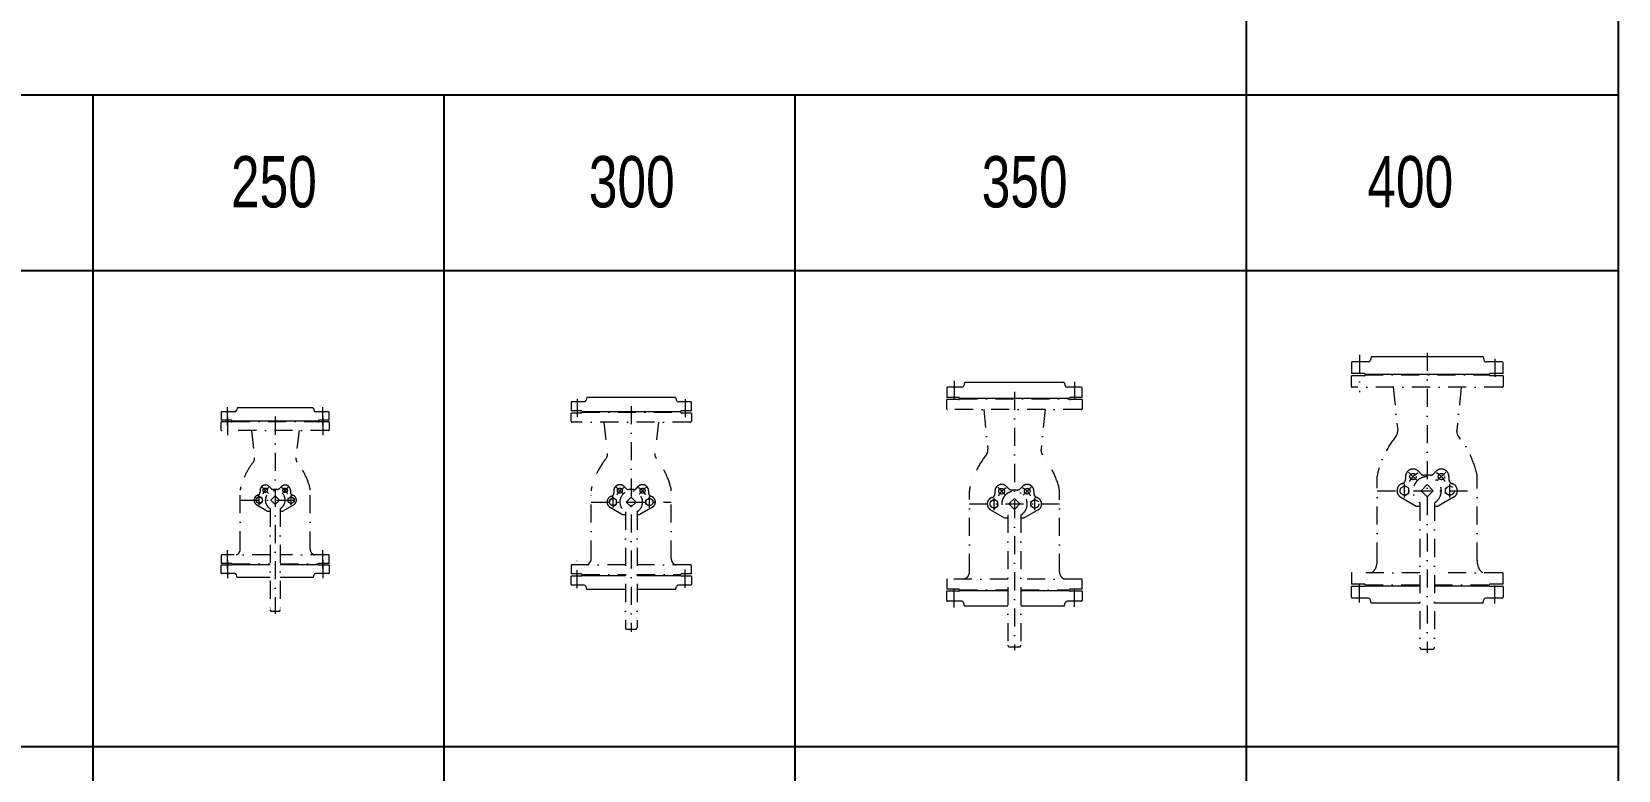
# Model space of a CAD drawing. Extents: x 0 to 60630, y 0 to 46389.
# Drawn here: x 20100 to 26429, y 31422 to 34369 of the extents above; entities that cross this region are included whole.
import ezdxf
from ezdxf.enums import TextEntityAlignment as Align

# ---------------------------------------------------------------- set-up
doc = ezdxf.new("R2010")
doc.units = 0
doc.header["$LTSCALE"] = 30
doc.header["$MEASUREMENT"] = 0
doc.linetypes.add('DGN Style 4', pattern=[4.8, 2.4, -1.2, 0, -1.2])
doc.layers.add('L(c)', color=1, linetype='DGN Style 4', lineweight=5)
doc.layers.add('L(txt)', color=2, linetype='Continuous', lineweight=13)
doc.styles.add('Style-ENGINEERING', font='ENGINEERING.shx')

# ---------------------------------------------------------------- blocks, each defined once
blk = doc.blocks.new('*U620')
for p, q in [((8, 215), (-24, 215)), ((-24, 174.5), (-24, 215)), ((10, 160.7), (10, 213)), ((-26, 172.5), (-26, -172.5)), ((26, 152), (14.6, 154.9)), ((26, -152), (26, 152)), ((-24, -215), (-24, -174.5)), ((10, -213), (10, -160.7)), ((26, -152), (14.6, -154.9)), ((-24, -215), (8, -215))]:
    blk.add_line(p, q)
for centre, radius, start, end in [((8, 213), 2, 0, 90), ((-26, 174.5), 2, 270, 0), ((16, 160.7), 6, 180, 255.96376), ((-26, -174.5), 2, 0, 90), ((16, -160.7), 6, 104.03624, 180), ((8, -213), 2, 270, 0)]:
    blk.add_arc(centre, radius, start, end)
blk = doc.blocks.new('*U619')
for p, q in [((-215, 320), (-215, 352)), ((-174.5, 352), (-215, 352)), ((213, 317.9), (-213, 317.9)), ((-172.5, 354), (172.5, 354)), ((-95.2, 317.9), (-82.5, 209.5)), ((95.2, 317.9), (82.5, 209.5)), ((215, 352), (174.5, 352)), ((215, 352), (215, 320)), ((-139.4, -155.9), (-139.4, 79.6)), ((-60.6, 79.5), (-60.6, 71.4)), ((-16.8, 86.4), (-24.8, 94.4)), ((9.1, 83.2), (-9.1, 83.2)), ((16.8, 86.4), (24.8, 94.4)), ((60.6, 79.5), (60.6, 71.4)), ((139.4, -156.4), (139.4, 79.6)), ((-73.9, 21.7), (-30.4, -3.4)), ((-20.3, 6), (-20.3, -397.9)), ((0, 57), (-17.1, 39.9)), ((-17.1, 39.9), (0, 22.8)), ((17.1, 39.9), (0, 57)), ((0, 22.8), (17.1, 39.9)), ((20.3, 6), (20.3, -397.9)), ((73.9, 21.7), (30.4, -3.4)), ((-30.4, -3.4), (-20.3, -3.4)), ((20.3, -3.4), (30.4, -3.4)), ((-215, -180.1), (-215, -212.1)), ((-20.3, -178.1), (-213, -178.1)), ((213, -178.1), (20.3, -178.1)), ((215, -212.1), (215, -180.1)), ((-174.5, -212.1), (-215, -212.1)), ((-172.5, -214.1), (-20.3, -214.1)), ((20.3, -214.1), (172.5, -214.1)), ((215, -212.1), (174.5, -212.1)), ((-14.9, -403.3), (14.9, -403.3))]:
    blk.add_line(p, q)
at = {"flags": 128}
for points in [[(-63.4, 25.8), (-51.1, 32.9), (-51.1, 47), (-63.4, 54.1), (-75.6, 47), (-75.6, 32.9)], [(63.4, 25.8), (51.1, 32.9), (51.1, 47), (63.4, 54.1), (75.6, 47), (75.6, 32.9)]]:
    blk.add_lwpolyline(points, close=True, dxfattribs=at)
for centre, radius in [((-39.6, 79.5), 8.75), ((39.6, 79.5), 8.75), ((-63.4, 39.9), 12.3), ((63.4, 39.9), 12.3)]:
    blk.add_circle(centre, radius)
for centre, radius, start, end in [((-213, 320), 2, 180, 270), ((-174.5, 354), 2, 270, 0), ((174.5, 354), 2, 180, 270), ((213, 320), 2, 270, 0), ((-72.4, 71.4), 11.8, 285.96056, 0), ((-39.6, 79.5), 21, 45, 180), ((0, 39.9), 39.5, 300.89815, 239.10185), ((-9.1, 94), 10.8, 225, 270), ((9.1, 94), 10.8, 270, 315), ((39.6, 79.5), 21, 0, 135), ((72.4, 71.4), 11.8, 180, 254.03944), ((-63.4, 39.9), 21, 105.96056, 240), ((63.4, 39.9), 21, 300, 74.03944), ((-213, -180.1), 2, 90, 180), ((-162.8, -155.9), 23.3, 288.43221, 0), ((162.8, -155.9), 23.3, 180, 251.56779), ((213, -180.1), 2, 0, 90), ((-174.5, -214.1), 2, 0, 90), ((174.5, -214.1), 2, 90, 180), ((-14.9, -397.9), 5.41, 180, 270), ((14.9, -397.9), 5.41, 270, 0)]:
    blk.add_arc(centre, radius, start, end)
for centre, major_axis, ratio, start_param, end_param in [((86, 12.2), (0, -267.3), 0.876933, 3.973288, 4.40218), ((-105.6, 206.6), (-23.3, 0), 0.999986, 2.478923, 3.265948), ((105.6, 206.6), (23.3, 0), 0.999986, 3.017238, 3.804262), ((-86, 12.2), (0, 267.3), 0.876933, 5.022598, 5.451489), ((-92.9, 79.6), (-46.6, 0), 0.999986, 5.972977, 6.283185), ((92.9, 79.6), (46.6, 0), 0.999986, 0, 0.310209)]:
    blk.add_ellipse(centre, major_axis=major_axis, ratio=ratio, start_param=start_param, end_param=end_param)
at = {"layer": 'L(c)'}
for p, q in [((-190, 339), (-190, 413)), ((190, 339), (190, 413)), ((-190, 372), (-190, 298)), ((0, 373.4), (0, -413)), ((190, 372), (190, 298)), ((-27.2, 67.2), (-52, 91.9)), ((27.2, 67.2), (52, 91.9)), ((-139.4, 39.9), (139.4, 39.9)), ((-63.4, 20.7), (-63.4, 59.2)), ((63.4, 20.7), (63.4, 59.2)), ((-190, -232.1), (-190, -158.1)), ((190, -232.1), (190, -158.1)), ((-190, -199.1), (-190, -273.1)), ((190, -199.1), (190, -273.1))]:
    blk.add_line(p, q, dxfattribs=at)
for start, end in [(117.0214, 152.9786), (27.0214, 62.9786)]:
    blk.add_arc((0, 39.9), 56, start, end, dxfattribs=at)
at = {"layer": 'L(txt)'}
for p, q in [((-215, -251.1), (-215, -219.1)), ((-174.5, -219.1), (-215, -219.1)), ((-160.7, -253.1), (-213, -253.1)), ((-172.5, -217.1), (-20.3, -217.1)), ((20.3, -217.1), (172.5, -217.1)), ((213, -253.1), (160.7, -253.1)), ((215, -219.1), (174.5, -219.1)), ((215, -219.1), (215, -251.1)), ((-152, -269.1), (-154.9, -257.6)), ((-20.3, -269.1), (-152, -269.1)), ((152, -269.1), (20.3, -269.1)), ((152, -269.1), (154.9, -257.6))]:
    blk.add_line(p, q, dxfattribs=at)
for centre, radius, start, end in [((-213, -251.1), 2, 180, 270), ((-174.5, -217), 2, 270, 0), ((-160.7, -259.1), 6, 14.03624, 90), ((160.7, -259.1), 6, 90, 165.96376), ((174.5, -217), 2, 180, 270), ((213, -251.1), 2, 270, 0)]:
    blk.add_arc(centre, radius, start, end, dxfattribs=at)
at = {"layer": 'L(txt)', "rotation": 90}
blk.add_blockref('*U620', (0, 382.9), dxfattribs=at)
blk = doc.blocks.new('*U622')
for p, q in [((-28, 197.5), (-28, -197.5)), ((8, 240), (-25, 240)), ((-25, 200.5), (-25, 240)), ((11, 188), (11, 237)), ((28, 177), (16.8, 180.3)), ((28, -177), (28, 177)), ((11, -237), (11, -188)), ((28, -177), (16.8, -180.3)), ((-25, -240), (-25, -200.5)), ((-25, -240), (8, -240))]:
    blk.add_line(p, q)
for centre, radius, start, end in [((-28, 200.5), 3, 270, 0), ((8, 237), 3, 0, 90), ((19, 188), 8, 180, 253.61046), ((19, -188), 8, 106.38954, 180), ((-28, -200.5), 3, 0, 90), ((8, -237), 3, 270, 0)]:
    blk.add_arc(centre, radius, start, end)
blk = doc.blocks.new('*U623')
for p, q in [((-240, -16.5), (-240, 16.5)), ((-200.5, 16.5), (-240, 16.5)), ((-197.5, 19.5), (197.5, 19.5)), ((240, 16.5), (200.5, 16.5)), ((240, 16.5), (240, -16.5)), ((237, -19.5), (-237, -19.5))]:
    blk.add_line(p, q)
for centre, start, end in [((-200.5, 19.5), 270, 0), ((200.5, 19.5), 180, 270), ((-237, -16.5), 180, 270), ((237, -16.5), 270, 0)]:
    blk.add_arc(centre, 3, start, end)
blk = doc.blocks.new('*U624')
for p, q in [((-240, -8), (-240, 25)), ((-200.5, 25), (-240, 25)), ((-197.5, 28), (-23.2, 28)), ((23.2, 28), (197.5, 28)), ((240, 25), (200.5, 25)), ((240, 25), (240, -8)), ((-188, -11), (-237, -11)), ((-177, -28), (-180.3, -16.7)), ((-23.2, -28), (-177, -28)), ((177, -28), (23.2, -28)), ((177, -28), (180.3, -16.7)), ((237, -11), (188, -11))]:
    blk.add_line(p, q)
for centre, radius, start, end in [((-200.5, 28), 3, 270, 0), ((200.5, 28), 3, 180, 270), ((-237, -8), 3, 180, 270), ((-188, -19), 8, 16.38954, 90), ((188, -19), 8, 90, 163.61046), ((237, -8), 3, 270, 0)]:
    blk.add_arc(centre, radius, start, end)
blk = doc.blocks.new('*U621')
for p, q in [((-108.9, 369.8), (-94.4, 244.6)), ((108.9, 369.8), (94.4, 244.6)), ((-159.6, -174.8), (-159.6, 95.9)), ((-69.4, 95.8), (-69.4, 86.5)), ((-19.2, 103.6), (-28.3, 112.8)), ((0, 70), (-19.6, 50.5)), ((10.4, 100), (-10.4, 100)), ((19.6, 50.5), (0, 70)), ((19.2, 103.6), (28.3, 112.8)), ((69.4, 95.8), (69.4, 86.5)), ((159.6, -175.3), (159.6, 95.9)), ((-84.5, 29.7), (-34.8, 0.9)), ((-34.8, 0.9), (-23.2, 0.9)), ((-23.2, 11.7), (-23.2, -450.6)), ((-19.6, 50.5), (0, 30.9)), ((0, 30.9), (19.6, 50.5)), ((23.2, 11.7), (23.2, -450.6)), ((23.2, 0.9), (34.8, 0.9)), ((84.5, 29.7), (34.8, 0.9)), ((-240, -203.2), (-240, -236.2)), ((-200.5, -236.2), (-240, -236.2)), ((-23.2, -200.2), (-237, -200.2)), ((-197.5, -239.2), (-23.2, -239.2)), ((237, -200.2), (23.2, -200.2)), ((23.2, -239.2), (197.5, -239.2)), ((240, -236.2), (200.5, -236.2)), ((240, -236.2), (240, -203.2)), ((-17, -456.7), (17, -456.7))]:
    blk.add_line(p, q)
at = {"flags": 128}
for points in [[(-72.5, 34.3), (-58.5, 42.4), (-58.5, 58.6), (-72.5, 66.7), (-86.5, 58.6), (-86.5, 42.4)], [(72.5, 34.3), (58.5, 42.4), (58.5, 58.6), (72.5, 66.7), (86.5, 58.6), (86.5, 42.4)]]:
    blk.add_lwpolyline(points, close=True, dxfattribs=at)
for centre, radius in [((-72.5, 50.5), 14), ((-45.3, 95.8), 10), ((45.3, 95.8), 10), ((72.5, 50.5), 14)]:
    blk.add_circle(centre, radius)
for centre, radius, start, end in [((-72.5, 50.5), 24, 105.96056, 240), ((-82.8, 86.5), 13.5, 285.96056, 0), ((-45.3, 95.8), 24, 45, 180), ((0, 50.5), 45.2, 300.89815, 239.10185), ((-10.4, 112.4), 12.4, 225, 270), ((10.4, 112.4), 12.4, 270, 315), ((45.3, 95.8), 24, 0, 135), ((82.8, 86.5), 13.5, 180, 254.03944), ((72.5, 50.5), 24, 300, 74.03944), ((-186.3, -174.8), 26.7, 288.43221, 0), ((186.3, -174.8), 26.7, 180, 251.56779), ((-237, -203.2), 3, 90, 180), ((-200.5, -239.2), 3, 0, 90), ((200.5, -239.2), 3, 90, 180), ((237, -203.2), 3, 0, 90), ((-17, -450.6), 6.19, 180, 270), ((17, -450.6), 6.19, 270, 0)]:
    blk.add_arc(centre, radius, start, end)
for centre, major_axis, ratio, start_param, end_param in [((98.4, 18.7), (0, -306), 0.876933, 3.973288, 4.40218), ((-120.9, 241.2), (-26.6, 0), 0.999986, 2.478923, 3.265948), ((120.8, 241.2), (26.6, 0), 0.999986, 3.017238, 3.804262), ((-98.5, 18.7), (0, 306), 0.876933, 5.022598, 5.451489), ((-106.3, 95.9), (-53.3, 0), 0.999986, 5.972977, 6.283185), ((106.3, 95.9), (53.3, 0), 0.999986, 0, 0.310209)]:
    blk.add_ellipse(centre, major_axis=major_axis, ratio=ratio, start_param=start_param, end_param=end_param)
at = {"layer": 'L(c)'}
for p, q in [((-215, 462.4), (-215, 349.8)), ((215, 460.9), (215, 349.8)), ((0, 433.3), (0, -467.8)), ((-72.5, 28.4), (-72.5, 72.5)), ((-31.2, 81.6), (-59.5, 110)), ((31.2, 81.6), (59.5, 110)), ((72.5, 28.4), (72.5, 72.5)), ((-159.6, 50.5), (159.6, 50.5)), ((-215, -292.8), (-215, -180.2)), ((215, -291.3), (215, -180.2))]:
    blk.add_line(p, q, dxfattribs=at)
for start, end in [(117.0214, 152.9786), (27.0214, 62.9786)]:
    blk.add_arc((0, 50.5), 64.1, start, end, dxfattribs=at)
blk.add_blockref('*U623', (0, 389.3))
at = {"layer": 'L(txt)', "rotation": 90}
blk.add_blockref('*U622', (0, 439.8), dxfattribs=at)
at = {"layer": 'L(txt)'}
blk.add_blockref('*U624', (0, -270.2), dxfattribs=at)
blk = doc.blocks.new('*U626')
for p, q in [((9, 270), (-28, 270)), ((-28, 223), (-28, 270)), ((12, 210.2), (12, 267)), ((-31, 220), (-31, -220)), ((31, 199), (18, 202.4)), ((31, -199), (31, 199)), ((-28, -270), (-28, -223)), ((12, -267), (12, -210.2)), ((31, -199), (18, -202.4)), ((-28, -270), (9, -270))]:
    blk.add_line(p, q)
for centre, radius, start, end in [((9, 267), 3, 0, 90), ((-31, 223), 3, 270, 0), ((20, 210.2), 8, 180, 255.25644), ((-31, -223), 3, 0, 90), ((20, -210.2), 8, 104.74356, 180), ((9, -267), 3, 270, 0)]:
    blk.add_arc(centre, radius, start, end)
blk = doc.blocks.new('*U627')
for p, q in [((-270, -9), (-270, 28)), ((-223, 28), (-270, 28)), ((-220, 31), (-26.1, 31)), ((26.1, 31), (220, 31)), ((270, 28), (223, 28)), ((270, 28), (270, -9)), ((-210.2, -12), (-267, -12)), ((-199, -31), (-202.4, -18)), ((-26.1, -31), (-199, -31)), ((199, -31), (26.1, -31)), ((199, -31), (202.4, -18)), ((267, -12), (210.2, -12))]:
    blk.add_line(p, q)
for centre, radius, start, end in [((-223, 31), 3, 270, 0), ((223, 31), 3, 180, 270), ((-267, -9), 3, 180, 270), ((-210.2, -20), 8, 14.74356, 90), ((210.2, -20), 8, 90, 165.25644), ((267, -9), 3, 270, 0)]:
    blk.add_arc(centre, radius, start, end)
blk = doc.blocks.new('*U625')
for p, q in [((-270, 425.6), (-270, 462.6)), ((-223, 462.6), (-270, 462.6)), ((-220, 465.6), (220, 465.6)), ((270, 462.6), (223, 462.6)), ((270, 462.6), (270, 425.6)), ((267, 422.6), (-267, 422.6)), ((-122.5, 422.6), (-106.2, 264.3)), ((122.5, 422.6), (106.2, 264.3)), ((-179.5, -224.9), (-179.5, 97)), ((-78, 96.9), (-78, 86.5)), ((-21.6, 105.8), (-31.9, 116.1)), ((0, 68), (-22, 46)), ((11.7, 101.7), (-11.7, 101.7)), ((22, 46), (0, 68)), ((21.6, 105.8), (31.9, 116.1)), ((78, 96.9), (78, 86.5)), ((179.5, -225.5), (179.5, 97)), ((-95.1, 22.6), (-39.1, -9.7)), ((-26.1, 2.3), (-26.1, -517.5)), ((-22, 46), (0, 24)), ((0, 24), (22, 46)), ((26.1, 2.3), (26.1, -517.5)), ((95.1, 22.6), (39.1, -9.7)), ((-39.1, -9.7), (-26.1, -9.7)), ((26.1, -9.7), (39.1, -9.7)), ((-270, -256.4), (-270, -293.4)), ((-223, -293.4), (-270, -293.4)), ((-26.1, -253.4), (-267, -253.4)), ((-220, -296.4), (-26.1, -296.4)), ((267, -253.4), (26.1, -253.4)), ((26.1, -296.4), (220, -296.4)), ((270, -293.4), (223, -293.4)), ((270, -293.4), (270, -256.4)), ((-19.2, -524.4), (19.2, -524.4))]:
    blk.add_line(p, q)
at = {"flags": 128}
for points in [[(-81.5, 27.8), (-65.8, 36.9), (-65.8, 55.1), (-81.5, 64.2), (-97.3, 55.1), (-97.3, 36.9)], [(81.5, 27.8), (65.8, 36.9), (65.8, 55.1), (81.5, 64.2), (97.3, 55.1), (97.3, 36.9)]]:
    blk.add_lwpolyline(points, close=True, dxfattribs=at)
for centre, radius in [((-51, 96.9), 11.3), ((51, 96.9), 11.3), ((-81.5, 46), 15.8), ((81.5, 46), 15.8)]:
    blk.add_circle(centre, radius)
for centre, radius, start, end in [((-223, 465.6), 3, 270, 0), ((223, 465.6), 3, 180, 270), ((-267, 425.6), 3, 180, 270), ((267, 425.6), 3, 270, 0), ((-81.5, 46), 27, 105.96056, 240), ((-93.1, 86.5), 15.1, 285.96056, 0), ((-51, 96.9), 27, 45, 180), ((0, 46), 50.9, 300.89815, 239.10185), ((-11.7, 115.6), 13.9, 225, 270), ((11.7, 115.6), 13.9, 270, 315), ((51, 96.9), 27, 0, 135), ((93.1, 86.5), 15.1, 180, 254.03944), ((81.5, 46), 27, 300, 74.03944), ((-209.5, -224.9), 30, 288.43221, 0), ((209.5, -224.9), 30, 180, 251.56779), ((-267, -256.4), 3, 90, 180), ((-223, -296.4), 3, 0, 90), ((223, -296.4), 3, 90, 180), ((267, -256.4), 3, 0, 90), ((-19.2, -517.5), 6.96, 180, 270), ((19.2, -517.5), 6.96, 270, 0)]:
    blk.add_arc(centre, radius, start, end)
for centre, major_axis, ratio, start_param, end_param in [((-135.9, 260.5), (-30, 0), 0.999986, 2.478923, 3.265948), ((135.9, 260.5), (30, 0), 0.999986, 3.017238, 3.804262), ((110.7, 10.3), (0, -344.1), 0.876933, 3.973288, 4.40218), ((-110.7, 10.3), (0, 344.1), 0.876933, 5.022598, 5.451489), ((-119.6, 97), (-59.9, 0), 0.999986, 5.972977, 6.283185), ((119.6, 97), (59.9, 0), 0.999986, 0, 0.310209)]:
    blk.add_ellipse(centre, major_axis=major_axis, ratio=ratio, start_param=start_param, end_param=end_param)
at = {"layer": 'L(c)'}
for p, q in [((-240, 536.9), (-240, 402.6)), ((240, 533.2), (240, 402.6)), ((0, 493.9), (0, -536.9)), ((-81.5, 21.2), (-81.5, 70.8)), ((-35, 81), (-66.9, 112.9)), ((35, 81), (66.9, 112.9)), ((81.5, 21.2), (81.5, 70.8)), ((-179.5, 46), (179.5, 46)), ((-240, -367.7), (-240, -233.4)), ((240, -364), (240, -233.4))]:
    blk.add_line(p, q, dxfattribs=at)
for start, end in [(117.0214, 152.9786), (27.0214, 62.9786)]:
    blk.add_arc((0, 46), 72.1, start, end, dxfattribs=at)
at = {"layer": 'L(txt)', "rotation": 90}
blk.add_blockref('*U626', (0, 499.6), dxfattribs=at)
at = {"layer": 'L(txt)'}
blk.add_blockref('*U627', (0, -330.4), dxfattribs=at)
blk = doc.blocks.new('*U629')
for p, q in [((11, 302.5), (-32, 302.5)), ((-32, 250.5), (-32, 302.5)), ((14, 235.9), (14, 299.5)), ((-35, 247.5), (-35, -247.5)), ((35, 223), (21.7, 226.2)), ((35, -223), (35, 223)), ((-32, -302.5), (-32, -250.5)), ((14, -299.5), (14, -235.9)), ((35, -223), (21.7, -226.2)), ((-32, -302.5), (11, -302.5))]:
    blk.add_line(p, q)
for centre, radius, start, end in [((11, 299.5), 3, 0, 90), ((-35, 250.5), 3, 270, 0), ((24, 235.9), 10, 180, 256.6075), ((-35, -250.5), 3, 0, 90), ((24, -235.9), 10, 103.3925, 180), ((11, -299.5), 3, 270, 0)]:
    blk.add_arc(centre, radius, start, end)
blk = doc.blocks.new('*U630')
for p, q in [((-302.5, -21.5), (-302.5, 21.5)), ((-250.5, 21.5), (-302.5, 21.5)), ((-247.5, 24.5), (247.5, 24.5)), ((302.5, 21.5), (250.5, 21.5)), ((302.5, 21.5), (302.5, -21.5)), ((299.5, -24.5), (-299.5, -24.5))]:
    blk.add_line(p, q)
for centre, start, end in [((-250.5, 24.5), 270, 0), ((250.5, 24.5), 180, 270), ((-299.5, -21.5), 180, 270), ((299.5, -21.5), 270, 0)]:
    blk.add_arc(centre, 3, start, end)
blk = doc.blocks.new('*U628')
for p, q in [((-135.9, 461), (-117.8, 290.3)), ((135.8, 461), (117.8, 290.3)), ((-199.1, -230.4), (-199.1, 104.8)), ((-86.5, 104.7), (-86.5, 93.1)), ((-23.9, 114.5), (-35.3, 125.9)), ((0, 72.5), (-24.4, 48.1)), ((13, 109.9), (-13, 109.9)), ((24.4, 48.1), (0, 72.5)), ((23.9, 114.5), (35.3, 125.9)), ((86.5, 104.7), (86.5, 93.1)), ((199.1, -231), (199.1, 104.8)), ((-105.4, 22.2), (-43.4, -13.7)), ((-24.4, 48.1), (0, 23.8)), ((0, 23.8), (24.4, 48.1)), ((105.4, 22.2), (43.4, -13.7)), ((-43.4, -13.7), (-29, -13.7)), ((-29, -0.3), (-29, -576.8)), ((29, -0.3), (29, -576.8)), ((29, -13.7), (43.4, -13.7)), ((-302.5, -282), (-302.5, -325)), ((-29, -279), (-299.5, -279)), ((299.5, -279), (29, -279)), ((302.5, -325), (302.5, -282)), ((-250.5, -325), (-302.5, -325)), ((-247.5, -328), (-29, -328)), ((29, -328), (247.5, -328)), ((302.5, -325), (250.5, -325)), ((-21.3, -584.5), (21.2, -584.5))]:
    blk.add_line(p, q)
at = {"flags": 128}
for points in [[(-90.5, 28), (-73, 38), (-73, 58.2), (-90.5, 68.3), (-107.9, 58.2), (-107.9, 38)], [(90.4, 28), (72.9, 38), (72.9, 58.2), (90.4, 68.3), (107.9, 58.2), (107.9, 38)]]:
    blk.add_lwpolyline(points, close=True, dxfattribs=at)
for centre, radius in [((-90.5, 48.1), 17.5), ((-56.5, 104.7), 12.5), ((56.5, 104.7), 12.5), ((90.4, 48.1), 17.5)]:
    blk.add_circle(centre, radius)
for centre, radius, start, end in [((-56.5, 104.7), 30, 45, 180), ((56.5, 104.7), 30, 0, 135), ((-90.5, 48.1), 30, 105.96056, 240), ((-103.3, 93.1), 16.8, 285.96056, 0), ((0, 48.1), 56.4, 300.89815, 239.10185), ((-13, 125.4), 15.4, 225, 270), ((13, 125.4), 15.4, 270, 315), ((103.3, 93.1), 16.8, 180, 254.03944), ((90.4, 48.1), 30, 300, 74.03944), ((-299.5, -282), 3, 90, 180), ((299.5, -282), 3, 0, 90), ((-250.5, -328), 3, 0, 90), ((250.5, -328), 3, 90, 180), ((-21.3, -576.8), 7.72, 180, 270), ((21.2, -576.8), 7.72, 270, 0)]:
    blk.add_arc(centre, radius, start, end)
for centre, major_axis, ratio, start_param, end_param in [((122.8, 8.6), (0, -381.7), 0.876933, 3.973288, 4.40218), ((-150.8, 286.1), (-33.2, 0), 0.999986, 2.478923, 3.265948), ((150.7, 286.1), (33.2, 0), 0.999986, 3.017238, 3.804262), ((-122.8, 8.6), (0, 381.7), 0.876933, 5.022598, 5.451489), ((-132.6, 104.8), (-66.5, 0), 0.999986, 5.972977, 6.283185), ((132.6, 104.8), (66.5, 0), 0.999986, 0, 0.310209), ((-232.4, -230.4), (0, 51.2), 0.650141, 3.463295, 4.712389), ((232.4, -230.4), (0, -51.2), 0.650141, 4.712389, 5.961483)]:
    blk.add_ellipse(centre, major_axis=major_axis, ratio=ratio, start_param=start_param, end_param=end_param)
at = {"layer": 'L(c)'}
for p, q in [((-270, 590.9), (-270, 441)), ((0, 598.4), (0, -598.4)), ((270, 575.1), (270, 441)), ((-90.5, 20.7), (-90.5, 75.6)), ((-38.9, 87), (-74.2, 122.3)), ((38.9, 87), (74.2, 122.3)), ((90.4, 20.7), (90.4, 75.6)), ((-199.1, 48.1), (199.1, 48.1)), ((-270, -397.3), (-270, -259)), ((270, -401.9), (270, -259))]:
    blk.add_line(p, q, dxfattribs=at)
for start, end in [(117.0214, 152.9786), (27.0214, 62.9786)]:
    blk.add_arc((0, 48.1), 80, start, end, dxfattribs=at)
at = {"layer": 'L(txt)'}
for p, q in [((-302.5, -377), (-302.5, -334)), ((-250.5, -334), (-302.5, -334)), ((-247.5, -331), (-29, -331)), ((29, -331), (247.5, -331)), ((302.5, -334), (250.5, -334)), ((302.5, -334), (302.5, -377)), ((-235.9, -380), (-299.5, -380)), ((-223, -401), (-226.2, -387.7)), ((-29, -401), (-223, -401)), ((223, -401), (29, -401)), ((223, -401), (226.2, -387.7)), ((299.5, -380), (235.9, -380))]:
    blk.add_line(p, q, dxfattribs=at)
for centre, radius, start, end in [((-299.5, -377), 3, 180, 270), ((-250.5, -331), 3, 270, 0), ((250.5, -331), 3, 180, 270), ((299.5, -377), 3, 270, 0), ((-235.9, -390), 10, 13.3925, 90), ((235.9, -390), 10, 90, 166.6075)]:
    blk.add_arc(centre, radius, start, end, dxfattribs=at)
blk.add_blockref('*U630', (0, 485.5))
at = {"layer": 'L(txt)', "rotation": 90}
blk.add_blockref('*U629', (0, 548), dxfattribs=at)

msp = doc.modelspace()

# ---------------------------------------------------------------- linework, layer by layer
for p, q in [((24944.1, 44389), (24944.1, 1861.2)), ((26429.1, 40639), (26429.1, 28616.5)), ((3444.1, 34116.5), (26429.1, 34116.5)), ((20344.1, 34116.5), (20344.1, 28616.5)), ((21744.1, 34116.5), (21744.1, 28616.5)), ((23144.1, 34116.5), (23144.1, 28616.5)), ((24944.1, 34116.5), (24944.1, 28616.5)), ((3444.1, 33416.5), (26429.1, 33416.5)), ((3444.1, 31516.5), (26429.1, 31516.5))]:
    msp.add_line(p, q)

# ---------------------------------------------------------------- block references
at = {"layer": 'L(c)'}
for name, p in [('*U628', (25666.9, 32489.1)), ('*U625', (24020.3, 32438.3)), ('*U619', (21071.4, 32459.5)), ('*U621', (22491.5, 32441.5))]:
    msp.add_blockref(name, p, dxfattribs=at)

# ---------------------------------------------------------------- texts
at = {"layer": 'L(txt)', "style": 'Style-ENGINEERING', "width": 0.75}
for s, p in [('250', (21066.2, 33770.3)), ('300', (22493.7, 33770.3)), ('350', (24061.1, 33770.3)), ('400', (25599.4, 33770.3))]:
    msp.add_text(s, height=204.8, dxfattribs=at).set_placement(p, align=Align.MIDDLE_CENTER)

doc.saveas('drawing.dxf')
